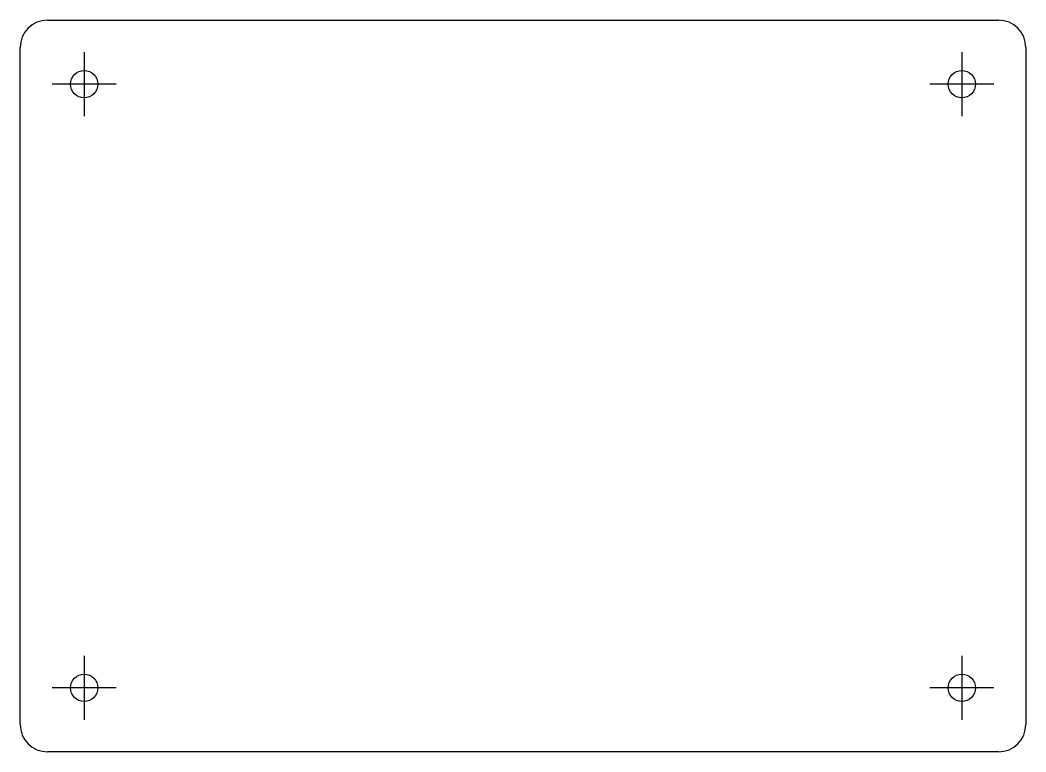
# Model space of a CAD drawing. Header units: millimetres. Extents: x 97 to 207, y 82 to 162.
import ezdxf

# ---------------------------------------------------------------- set-up
doc = ezdxf.new("R2010")
doc.units = ezdxf.units.MM
doc.layers.add('View001', color=7, linetype='CONTINUOUS')

msp = doc.modelspace()

# ---------------------------------------------------------------- linework, layer by layer
at = {"layer": 'View001'}
for p, q in [((99.6992, 162.367), (203.699, 162.367)), ((96.6992, 85.3671), (96.6992, 159.367)), ((103.699, 158.867), (103.699, 151.867)), ((199.699, 158.867), (199.699, 151.867)), ((206.699, 159.367), (206.699, 85.3671)), ((107.199, 155.367), (100.199, 155.367)), ((203.199, 155.367), (196.199, 155.367)), ((103.699, 92.8671), (103.699, 85.8671)), ((199.699, 92.8671), (199.699, 85.8671)), ((107.199, 89.3671), (100.199, 89.3671)), ((203.199, 89.3671), (196.199, 89.3671)), ((203.699, 82.3671), (99.6992, 82.3671))]:
    msp.add_line(p, q, dxfattribs=at)
for centre in [(103.699, 155.367), (199.699, 155.367), (103.699, 89.3671), (199.699, 89.3671)]:
    msp.add_circle(centre, 1.5, dxfattribs=at)
for centre, start, end in [((99.6992, 159.367), 90, 180), ((203.699, 159.367), 0, 90), ((99.6992, 85.3671), 180, -90), ((203.699, 85.3671), -90, 0)]:
    msp.add_arc(centre, 3, start, end, dxfattribs=at)

doc.saveas('drawing.dxf')
